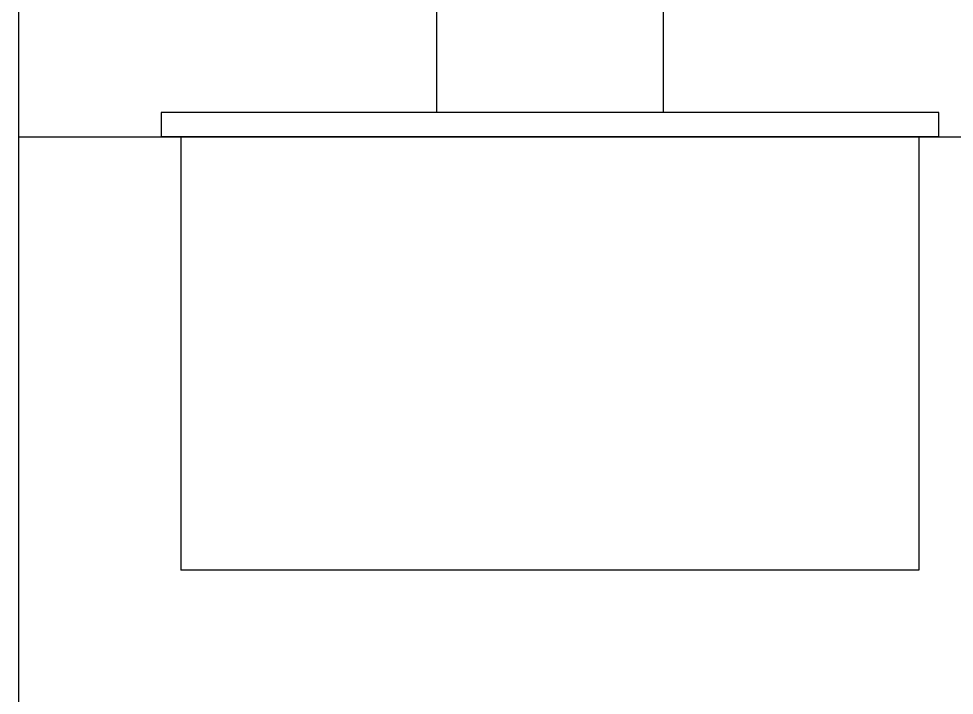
# Model space of a CAD drawing. Extents: x -13345 to 10098, y -1643 to 9113.
# Drawn here: x -9341.44 to -9317.68, y 3453.35 to 3470.53 of the extents above; entities that cross this region are included whole.
import ezdxf

# ---------------------------------------------------------------- set-up
doc = ezdxf.new("R2010")
doc.units = 0
doc.header["$LTSCALE"] = 192
doc.header["$MEASUREMENT"] = 0
for name, color, linetype in [('ARCH-WALLS-EXTERIOR', 5, 'CONTINUOUS'), ('EXPANSION-JOINT', 1, 'CONTINUOUS'), ('UTILITIES-PLUMB', 2, 'CONTINUOUS')]:
    doc.layers.add(name, color=color, linetype=linetype)

# ---------------------------------------------------------------- blocks, each defined once
blk = doc.blocks.new('OVL-II-2')
at = {"layer": 'UTILITIES-PLUMB'}
for p, q in [((-2.875, 0.625), (-2.875, 7.946)), ((2.875, 7.946), (2.875, 0.625)), ((9.875, 0.625), (-9.875, 0.625)), ((-9.875, 0.625), (-9.875, 0)), ((9.875, 0), (9.875, 0.625)), ((9.875, 0), (-9.875, 0)), ((-9.375, 0), (-9.375, -11)), ((9.375, 0), (9.375, -11)), ((9.375, -11), (-9.375, -11))]:
    blk.add_line(p, q, dxfattribs=at)

msp = doc.modelspace()

# ---------------------------------------------------------------- linework, layer by layer
at = {"layer": 'ARCH-WALLS-EXTERIOR'}
msp.add_line((-9341.445, 3467.526), (-9317.207, 3467.526), dxfattribs=at)
msp.add_lwpolyline([(-9341.445, 3427.095), (-9341.445, 3467.526)], dxfattribs=at)
at = {"layer": 'EXPANSION-JOINT'}
msp.add_lwpolyline([(-9341.445, 92.274), (-9341.445, 4182.776)], dxfattribs=at)

# ---------------------------------------------------------------- block references
at = {"layer": 'UTILITIES-PLUMB'}
msp.add_blockref('OVL-II-2', (-9327.951, 3467.526), dxfattribs=at)

doc.saveas('drawing.dxf')
